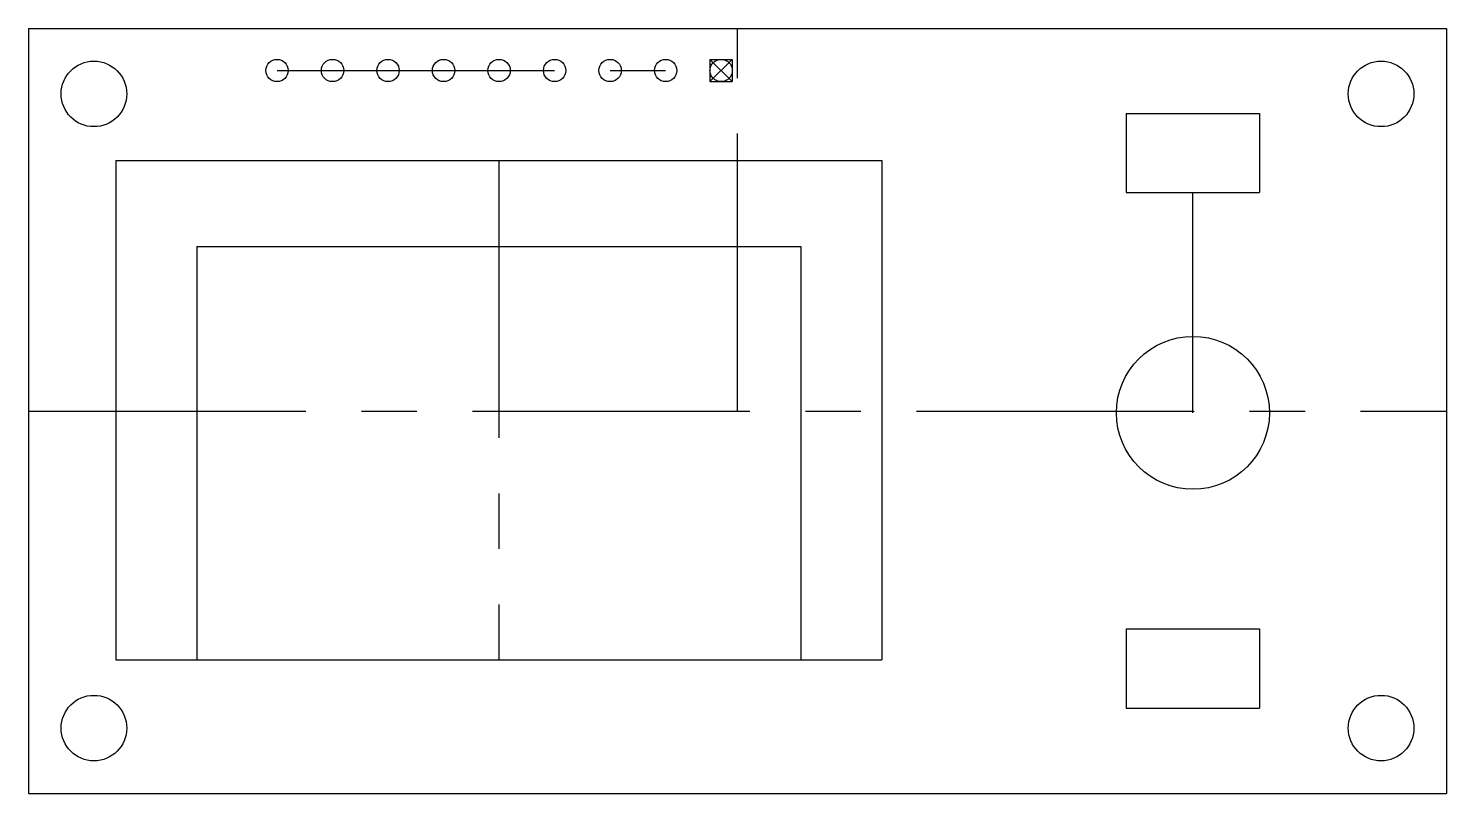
# Model space of a CAD drawing. Header units: millimetres. Extents: x -32.5 to 32.5, y -17.5 to 17.5.
import ezdxf

# ---------------------------------------------------------------- set-up
doc = ezdxf.new("R2010")
doc.units = ezdxf.units.MM
doc.linetypes.add('CENTERX2', pattern=[20.32, 12.7, -2.54, 2.54, -2.54])

msp = doc.modelspace()

# ---------------------------------------------------------------- linework, layer by layer
at = {"color": 7, "linetype": 'Continuous'}
for p, q in [((-32.45, 17.515), (32.45, 17.515)), ((-32.45, 17.515), (-32.45, -17.515)), ((32.45, 17.515), (32.45, -17.515)), ((-1.26, 16.095), (-0.24, 16.095)), ((-1.26, 16.095), (-1.26, 15.075)), ((-0.24, 16.095), (-0.24, 15.075)), ((-1.26, 15.075), (-0.24, 15.075)), ((17.79, 13.625), (23.89, 13.625)), ((17.79, 13.625), (17.79, 9.995)), ((23.89, 13.625), (23.89, 9.995)), ((-28.44, 11.465), (6.61, 11.465)), ((-28.44, 11.465), (-28.44, -11.385)), ((6.61, 11.465), (6.61, -11.385)), ((17.79, 9.995), (23.89, 9.995)), ((-24.735, 7.535), (2.905, 7.535)), ((-24.735, 7.535), (-24.735, -11.385)), ((2.905, 7.535), (2.905, -11.385)), ((17.79, -9.975), (23.89, -9.975)), ((17.79, -9.975), (17.79, -13.605)), ((23.89, -9.975), (23.89, -13.605)), ((-28.44, -11.385), (6.61, -11.385)), ((-24.735, -11.385), (2.905, -11.385)), ((17.79, -13.605), (23.89, -13.605)), ((-32.45, -17.515), (32.45, -17.515))]:
    msp.add_line(p, q, dxfattribs=at)
at = {"color": 7, "linetype": 'CENTERX2'}
for p, q in [((0, 0), (0, 17.515)), ((-21.07, 15.585), (-0.75, 15.585)), ((-1.26, 16.095), (-0.24, 15.075)), ((-1.26, 15.075), (-0.24, 16.095)), ((-10.915, 11.465), (-10.915, -11.385)), ((20.84, -0.085), (20.84, 9.995)), ((-32.45, 0), (32.45, 0))]:
    msp.add_line(p, q, dxfattribs=at)
at = {"color": 7, "linetype": 'Continuous'}
for centre, radius in [((-29.45, 14.515), 1.5), ((-21.07, 15.585), 0.51), ((-18.53, 15.585), 0.51), ((-15.99, 15.585), 0.51), ((-13.45, 15.585), 0.51), ((-10.91, 15.585), 0.51), ((-8.37, 15.585), 0.51), ((-5.83, 15.585), 0.51), ((-3.29, 15.585), 0.51), ((29.45, 14.515), 1.5), ((20.84, -0.085), 3.5), ((-29.45, -14.515), 1.5), ((29.45, -14.515), 1.5)]:
    msp.add_circle(centre, radius, dxfattribs=at)
at = {"color": 7, "linetype": 'CENTERX2'}
msp.add_circle((-0.75, 15.585), 0.51, dxfattribs=at)

doc.saveas('drawing.dxf')
